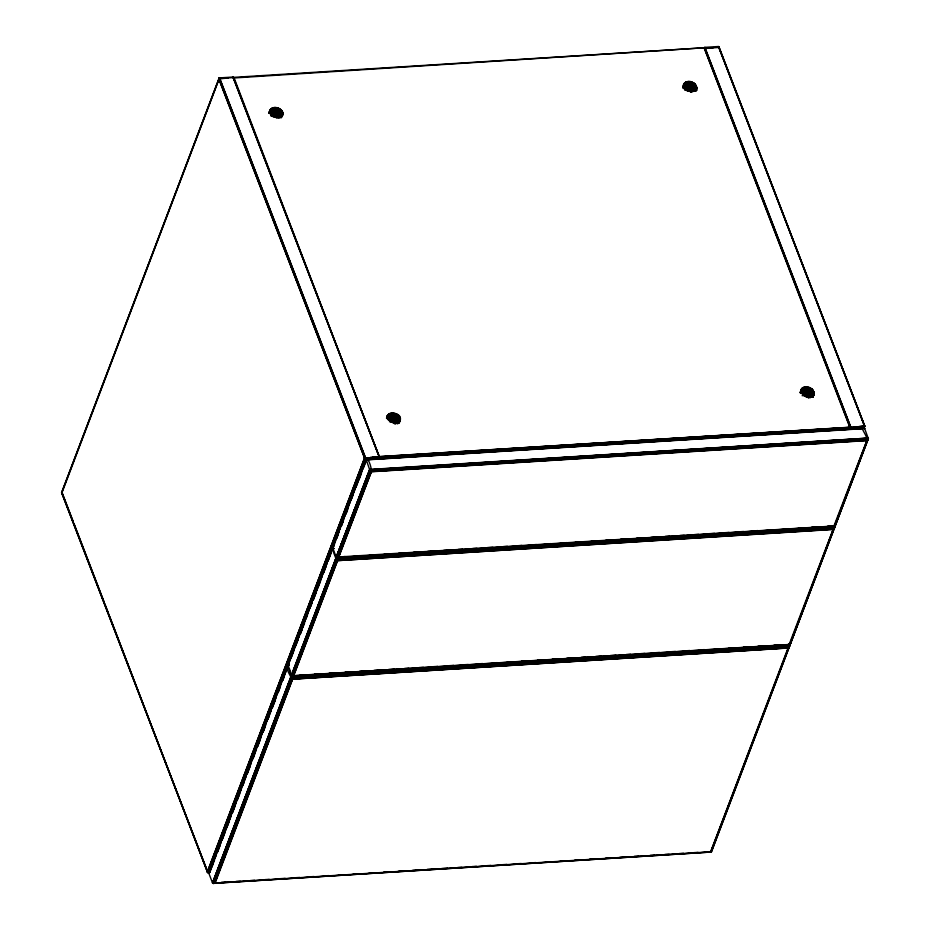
<?xml version="1.0" encoding="UTF-8"?>
<svg xmlns="http://www.w3.org/2000/svg" width="930" height="930" viewBox="0 0 930 930"><rect width="100%" height="100%" fill="white"/><g stroke="black" fill="none" stroke-linecap="round" stroke-linejoin="round"><path stroke-width="1.4" d="M812.797 393.774L809.937 393.913L811.448 388.659L810.193 393.646L813.064 393.46L810.193 393.646L812.227 389.31L811.902 393.564L812.878 390.019L812.471 394.146L813.413 390.786L812.669 394.541L813.797 391.577L812.797 394.994L814.017 392.379L812.867 395.506L814.087 393.169L812.785 396.622C813.913 391.983 807.519 392.913 808.077 397.54L804.229 395.889L807.612 387.008C812.343 387.519 816.133 392.902 812.797 397.156L813.994 393.925L812.785 396.622L809.925 396.68L809.681 395.622L811.448 388.659L808.077 397.54L809.658 394.657L814.006 394.308M379.579 457.7L379.603 456.572L850.101 427.451L850.02 428.114L379.579 457.7L233.953 77.527L219.178 78.585L228.164 78.166M850.02 428.114L850.032 426.986M682.992 86.374C683.48 80.805 690.525 80.224 694.071 83.2L692.28 89.199L692.722 91.768M689.211 81.422L685.829 90.303C689.328 91.605 695.989 93.058 696.721 87.711L695.489 90.047L696.651 86.92L695.419 89.536L696.035 85.328C695.245 90.326 693.815 88.292 695.512 84.56L695.477 90.605L696.651 86.92L694.071 83.2L690.699 92.082L692.28 89.199L696.628 88.85M293.799 675.912L293.206 675.959L337.602 560.639L337.497 558.209L337.567 560.744L332.568 547.398L334.219 544.968M338.799 557.442L338.218 557.489L371.361 471.789C371.768 467.767 368.303 457.711 366.618 459.676L363.537 467.802M833.152 529.042L832.955 527.031L833.059 529.472L832.955 527.043L335.835 558.314L291.276 675.599L293.729 675.773L337.462 560.65L833.21 529.461L834.617 526.926L832.955 527.043L833.024 529.577L788.966 644.943L790.151 644.792L788.408 644.327L789.326 644.595M337.695 560.209L337.497 558.198M371.454 471.359L371.244 469.348L371.314 471.894L338.729 557.303L336.939 557.663L336.276 557.128L369.582 469.464L366.071 459.304L358.782 479.938M270.235 109.856C268.096 116.459 280.36 121.016 282.906 114.495C283.731 107.183 270.037 104.172 269.223 112.507M399.075 423.208C407.224 409.014 375.79 411.258 391.728 422.348M73.179 521.498L62.054 492.528L219.55 77.876L365.63 458.002L208.122 872.642L207.297 871.852L364.514 457.99L218.759 78.945L219.55 77.876L232.919 77.039L233.756 78.004L233.128 77.585M719.204 47.465L718.367 46.5L704.998 47.337L704.219 48.407L719.204 47.465L718.576 47.046M695.419 88.315L692.559 88.455L694.071 83.2L692.815 88.187L694.85 83.851L694.524 88.106L694.85 83.851L690.699 92.082M811.553 393.402L812.227 389.31L810.507 393.448M215.121 883.093L292.601 679.109L292.497 676.668L292.566 679.214L214.644 883.256L212.517 882.919L208.808 873.189L209.703 871.34M834.617 526.926L790.163 644.571L291.52 675.947L336.032 558.767L834.675 527.391L711.345 852.182L710.729 851.915L789.617 645.397L290.823 676.784L212.517 882.919L214.353 883.163M835.07 525.752L834.477 526.124L866.958 440.611L868.388 438.797L864.609 428.381L862.587 428.242M292.659 678.9L292.497 676.68M710.578 851.927L788.059 647.943L787.954 645.513L788.024 648.047L292.566 679.214C290.172 676.808 284.812 665.613 287.754 666.903M788.117 647.733L787.942 645.501L788.059 647.943L787.198 645.246M834.326 526.124L833.768 526.415L866.818 440.622C868.248 436.112 858.204 425.94 864.714 428.579M866.865 440.413L866.702 438.181L369.582 469.464L371.21 471.801L866.958 440.611M694.838 88.35L695.512 84.56M812.216 393.809L812.878 390.019M691.746 91.559L692.28 89.199M809.123 397.005L809.658 394.657M693.478 87.897L694.85 83.851L693.129 88.001M811.204 393.344L812.227 389.31L810.844 393.355M691.734 91.71L692.257 89.664L696.349 89.245M809.112 397.168L809.635 395.111L813.727 394.704L812.785 397.18M334.184 545.073L337.299 535.913M808.844 398.191L809.681 395.622L813.983 395.25M288.73 663.776L287.568 665.868L291.276 675.599L335.916 558.535L332.103 548.607L333.37 548.084M269.096 112.867L269.979 110.577L269.014 113.286M386.659 418.105L387.357 416.036L386.531 418.186M683.945 83.84L684.294 87.699L688.072 90.861M807.612 387.008C792.674 386.09 807.228 403.946 813.75 394.646M695.71 90.908L696.628 88.466L695.814 90.268M695.628 91.14L696.628 88.466L695.64 91.012M812.994 396.599L813.994 393.925L813.018 396.459M695.419 91.175L696.721 87.711M813.18 396.11L813.994 393.925M62.054 492.528L62.264 493.063L61.613 492.644L219.038 78.201L364.978 458.013L379.463 457.083L233.36 77.202M365.63 458.002L207.994 872.642L61.589 492.633L62.252 493.063L61.613 492.644L219.329 77.946M269.189 113.018L270.642 109.217M269.735 112.46L271.188 108.647M269.933 113.251L271.862 108.182M270.246 114.158L272.653 107.81M270.642 115.181L273.536 107.566M271.118 116.331L274.49 107.45M275.489 107.45L272.118 116.331L276.117 117.54L279.488 108.659M273.141 116.459L276.524 107.578M274.164 116.703L277.547 107.822M275.164 117.075L278.547 108.182M276.977 118.11L280.36 109.228M278.244 117.494L281.127 109.88M278.895 118.203L281.79 110.589M279.907 117.703L282.325 111.356M280.779 117.215L282.697 112.146M281 118.017L282.929 112.949M282.034 116.273L282.999 113.739M281.941 117.041L282.906 114.495M208.122 872.642L207.425 872.003L364.618 458.002L218.829 78.62M207.495 872.282L364.851 458.013L218.957 78.329M207.669 872.491L365.118 458.013M207.774 872.561L365.246 458.013L219.224 78.004M365.374 458.013L207.878 872.607L61.926 492.528M208.843 872.689L287.091 666.694L288.463 666.612M332.603 546.898L365.839 459.374M208.808 872.945L287.138 666.636M328.127 560.616L332.324 548.165L287.556 665.624L332.068 548.444L333.661 548.351M366.071 459.304L332.556 547.154L365.827 459.594L864.47 428.23M208.866 873.41L287.068 666.915L288.753 666.973L287.068 666.787M287.626 666.089L332.452 548.212M332.626 547.619L366.199 459.362M209.982 871.096L223.851 834.57M224.886 831.862L228.478 822.387M229.512 819.679L234.139 807.507M235.162 804.799L287.079 668.124M289.242 662.439L307.609 614.102M308.621 611.417L312.189 602.012M313.212 599.327L332.591 548.305M338.322 533.239L342.903 521.16M343.926 518.475L366.35 459.455M213.354 862.773L210.459 870.771M214.888 858.727L216.434 854.67M217.457 851.973L221.049 842.51M222.072 839.813L231.314 815.494M232.337 812.797L235.929 803.334M236.952 800.637L241.579 788.477M242.602 785.78L246.194 776.317M247.217 773.621L250.809 764.158M252.867 758.764L256.459 749.301M257.482 746.604L261.074 737.141M263.132 731.747L265.689 724.993M271.339 710.125L267.747 719.588L269.433 715.519M272.362 707.428L275.954 697.965M278.012 692.571L280.569 685.817M282.627 680.411L286.219 670.948M291.09 658.138L293.659 651.372M295.717 645.955L298.286 639.177M300.344 633.76L303.436 625.634M306.005 618.857L307.551 614.8M310.643 606.674L312.178 602.605M313.212 599.897L322.466 575.519M323.5 572.81L327.104 563.324M336.614 538.296L339.183 531.518M341.252 526.089L343.833 519.3M345.89 513.872L348.471 507.083M351.563 498.945L353.109 494.865M356.202 486.727L357.748 482.647M211.959 866.818L214.563 859.971M217.608 851.961L220.178 845.207M222.224 839.802L224.816 832.978M226.839 827.642L229.431 820.841M232.488 812.785L235.069 805.996M237.104 800.625L239.684 793.848M242.753 785.769L244.299 781.7M247.368 773.609L249.938 766.855M253.007 758.764L254.553 754.695M257.622 746.616L260.191 739.873M263.26 731.771L264.818 727.679M272.49 707.486L275.048 700.732M278.128 692.641L279.697 688.502M282.743 680.493L284.313 676.342M300.495 633.749L302.041 629.691M303.087 626.936L304.622 622.879M313.352 599.897L315.933 593.119M317.979 587.737L320.559 580.925M323.628 572.857L326.221 566.033M328.244 560.697L330.848 553.838M332.905 548.421L333.847 548.7L332.987 548.282M336.753 538.296L338.299 534.215M341.403 526.078L342.949 522.009M346.041 513.86L347.588 509.768M358.91 479.985L361.503 473.138M386.566 418.477L388.019 414.675M387.113 417.919L388.566 414.106M387.31 418.709L389.24 413.641M387.612 419.616L390.03 413.269M388.496 419.372L390.914 413.025M212.772 883.268L291.032 677.238L789.617 645.397M291.52 675.947L335.916 558.535L834.675 527.159M866.818 440.622L866.702 438.193L868.376 438.077L369.791 469.906L336.276 557.128L369.675 469.673L868.422 438.297M291.706 676.063L336.032 558.767M336.707 557.593L369.919 470.15L868.388 438.797M213.179 883.465L291.322 677.726L789.547 646.385M388.973 420.523L391.867 412.897M213.435 883.5L291.497 677.982L789.407 646.664M292.183 676.18L336.172 559.011L834.64 527.647M337.183 557.709L370.256 470.661L868.167 439.344M213.714 883.5L291.683 678.237L789.233 646.943M292.462 676.18L336.497 559.511L834.419 528.194M337.474 557.709L370.442 470.917L867.992 439.611M214.016 883.454L291.869 678.481L789.024 647.21M292.764 676.133L336.683 559.767L834.245 528.473M337.764 557.663L370.628 471.161L867.783 439.89M214.33 883.372L292.067 678.714L788.779 647.466M293.078 676.052L336.881 560.011L834.024 528.74M338.078 557.582L370.826 471.394L867.539 440.146M389.496 421.79L392.867 412.908M293.403 675.936L337.067 560.244L833.78 528.996M393.89 413.025L390.519 421.918L396.738 422.964L400.028 420.662M391.542 422.162L394.925 413.28M395.913 413.641L392.541 422.522L394.355 423.569L397.738 414.687M393.483 422.999L396.866 414.117M395.134 424.22L398.505 415.326M396.273 423.662L399.168 416.047M397.284 423.15L399.691 416.803M397.668 423.941L400.074 417.593M398.865 422.208L400.307 418.395M398.935 422.999L400.377 419.186M682.911 87.002L684.352 83.189M682.969 87.699L684.899 82.619M683.166 88.501L685.573 82.154M683.957 88.141L686.363 81.794M684.352 89.164L687.247 81.549M684.829 90.303L688.2 81.422M686.863 90.431L690.234 81.549M687.886 90.687L691.257 81.794M692.257 82.166L688.886 91.047L689.827 91.512L693.199 82.63M800.114 392.541L801.323 389.298M800.288 392.448L801.73 388.647M800.346 393.158L802.276 388.077M801.021 392.693L802.95 387.612M801.335 393.588L803.741 387.252M802.218 393.344L804.624 386.996M802.206 395.762L805.578 386.88M803.206 395.762L806.589 386.88M805.264 396.134L808.635 387.252M806.252 396.505L809.635 387.612M807.205 396.971L810.576 388.089M833.21 529.461L789.919 644.862L868.434 438.542M710.892 852.043L788.5 647.71L292.264 678.923L214.644 883.256L711.415 852.019L212.958 883.384L291.171 677.482L789.64 646.117M789.64 644.711L833.513 529.24L337.462 560.65M834.64 526.24L867.26 440.39L371.024 471.603L338.404 557.465L835.175 526.101L868.376 438.077L834.919 526.392M789.675 645.862L711.264 852.194L709.648 851.659L711.415 851.892M287.568 665.868L332.173 548.793M332.568 547.398L365.92 459.943L863.052 428.684M208.808 873.189L287.172 667.263L288.835 667.159M291.032 677.238L212.517 882.919L290.916 677.005L789.675 645.629M386.601 417.965L387.612 415.315M386.566 418.105L387.357 416.036M336.276 557.128L369.791 469.906M269.154 112.728L269.979 110.577M812.855 396.064L814.087 393.169M366.746 459.432L367.594 459.839M218.771 78.945L219.771 78.422M364.978 458.013L379.44 457.06L370.163 457.444M364.421 457.99L365.42 457.455M855.612 426.905L864.702 426.184L849.869 427.451L864.9 426.545L718.983 46.872M851.078 427.463L849.869 427.451L704.242 48.244M705.219 47.883L704.219 48.407L713.601 47.628M233.674 77.364L704.242 47.779L850.183 427.475M704.196 47.767L233.756 78.004M372.465 457.269L379.173 456.677M857.913 426.731L864.621 426.138M695.373 90.977L692.559 91.233L695.373 91.047M812.75 396.436L809.925 396.68L810.297 397.773M696.605 89.803L692.304 90.164L696.593 89.896M695.663 88.036L692.815 88.187L695.71 87.978M692.559 88.455L695.442 88.269M692.385 88.792L695.268 88.617M809.937 393.913L812.82 393.727M809.763 394.25L812.646 394.064M809.681 395.622L813.959 395.355M379.626 456.688L850.078 427.207M379.661 456.921L850.09 427.335M379.673 457.176L850.101 427.579M379.649 457.409L850.101 427.695M379.614 457.618L850.067 427.928M365.816 459.467L864.284 428.114M365.862 459.757L864.609 428.381M868.306 439.065L370.082 470.406L336.939 557.663L835.175 526.229M332.696 546.631L334.079 546.549M333.568 548.223L332.068 548.316L287.603 665.369L289.102 665.275M332.103 548.607L333.754 548.502M339.392 556.931L345.193 556.558M355.33 555.919L359.678 555.652M369.815 555.012L374.162 554.745M384.299 554.106L388.647 553.827M398.784 553.187L403.132 552.92M413.28 552.281L419.07 551.92M427.765 551.362L433.554 551.002M443.703 550.362L448.051 550.095M458.188 549.456L462.536 549.177M472.673 548.537L477.02 548.27M487.157 547.63L492.958 547.27M503.095 546.631L507.443 546.352M517.58 545.712L521.928 545.445M532.065 544.806L536.412 544.538M546.561 543.899L550.909 543.62M561.046 542.981L566.835 542.62M575.531 542.074L581.331 541.713M591.468 541.074L595.816 540.795M605.953 540.156L610.301 539.888M620.438 539.249L624.786 538.97M636.376 538.249L640.724 537.97M650.861 537.331L655.208 537.063M665.345 536.424L669.693 536.145M679.842 535.506L684.189 535.238M694.326 534.599L698.674 534.332M708.811 533.692L714.612 533.32M723.296 532.774L729.097 532.413M739.234 531.774L743.582 531.495M753.719 530.867L758.066 530.588M768.203 529.949L772.551 529.682M784.141 528.949L788.489 528.67M798.626 528.042L802.974 527.763M811.669 527.217L817.47 526.857M827.607 526.217L831.955 525.938M835.14 525.938L337.939 557.024L338.88 557.303M834.547 527.915L336.334 559.255L291.927 676.133L790.023 644.874L788.408 644.327L789.372 644.49M288.207 664.276L289.056 664.229M287.998 664.555L289.044 664.485M287.823 664.822L289.056 664.752M287.696 665.101L289.067 665.02M300.181 675.029L304.529 674.762M314.677 674.122L320.466 673.762M329.162 673.215L334.951 672.843M345.1 672.204L349.436 671.937M359.584 671.297L363.932 671.018M374.069 670.39L379.858 670.019M388.554 669.472L394.355 669.112M404.492 668.472L408.84 668.193M418.977 667.554L423.324 667.287M433.461 666.647L437.809 666.38M449.399 665.648L453.747 665.369M462.443 664.822L468.232 664.462M476.927 663.915L482.717 663.555M492.865 662.916L497.213 662.637M507.35 661.997L511.698 661.73M521.835 661.091L527.635 660.73M537.773 660.091L542.12 659.812M552.257 659.172L556.605 658.905M566.742 658.266L571.09 657.987M581.238 657.347L585.575 657.08M595.723 656.441L601.512 656.08M610.208 655.534L615.997 655.162M626.146 654.522L630.494 654.255M640.631 653.616L644.978 653.348M655.115 652.709L659.463 652.43M669.6 651.79L675.401 651.43M685.538 650.791L689.886 650.523M700.023 649.884L704.37 649.605M714.519 648.966L718.855 648.698M729.004 648.059L733.352 647.78M743.489 647.14L749.278 646.78M757.973 646.234L763.774 645.873M773.911 645.234L778.259 644.955M291.381 675.785L790.128 644.409M788.21 647.931L292.45 679.121L291.625 676.773M209.064 872.154L210.296 872.073M208.936 872.421L210.32 872.34M221.433 882.361L225.781 882.082M235.918 881.442L240.266 881.175M250.403 880.536L254.75 880.257M264.887 879.617L269.235 879.35M279.384 878.711L285.173 878.35M293.868 877.804L299.658 877.432M309.806 876.792L314.142 876.525M324.291 875.886L328.639 875.607M338.776 874.979L343.124 874.7M353.261 874.061L359.061 873.7M369.198 873.061L373.546 872.782M383.683 872.154L388.031 871.875M398.168 871.236L402.516 870.968M412.664 870.329L417 870.05M427.149 869.411L432.938 869.05M441.634 868.504L447.423 868.143M457.572 867.504L461.919 867.225M472.056 866.586L476.404 866.318M486.541 865.679L490.889 865.4M501.026 864.772L506.827 864.4M516.964 863.761L521.312 863.493M531.449 862.854L535.796 862.575M545.945 861.947L550.281 861.668M560.43 861.029L564.777 860.762M574.914 860.122L580.704 859.75M589.399 859.204L595.2 858.843M605.337 858.204L609.685 857.937M619.822 857.297L624.169 857.018M634.307 856.379L638.654 856.112M650.244 855.379L654.592 855.112M664.729 854.472L669.077 854.193M679.226 853.554L683.562 853.287M693.71 852.647L698.058 852.368M215.156 882.989L711.38 851.74M692.815 88.187L695.687 88.001M833.396 525.845L835.024 526.403L833.408 525.857L834.373 526.02M704.742 48L711.973 47.732M219.294 78.539L226.525 78.271M109.601 616.253L207.425 872.003M835.024 526.403L833.675 526.322M788.768 644.885L790.023 644.874L788.408 644.327M711.392 852.124L709.648 851.648L710.613 851.822M788.675 644.792L790.151 644.792M709.915 852.124L711.345 852.182M864.644 426.603L718.483 46.512L864.854 426.498M232.919 77.039L379.405 457.037M207.913 872.108L207.297 871.852M718.704 46.593L864.854 426.568M704.882 47.36L850.95 427.475M704.777 47.407L850.822 427.475M704.568 47.558L850.555 427.475M704.475 47.663L850.427 427.475M787.082 645.606L788.024 648.047M233.035 77.039L379.277 457.13M370.373 469.452L371.314 471.894M219.434 77.899L365.502 458.013M289.288 668.345L290.66 671.925M74.226 524.206L103.881 601.361M104.916 604.07L108.554 613.544M61.589 492.586L207.576 872.387M787.222 645.281L788.059 647.943M866.702 438.181L866.772 440.727M850.857 426.917L849.869 427.451L850.869 426.917M696.675 90.326L692.408 90.698L696.663 90.431M812.634 395.901L809.786 396.157L812.622 395.971M696.582 89.303L692.257 89.664L696.558 89.385M813.959 394.762L809.635 395.111L813.936 394.843"/></g></svg>
